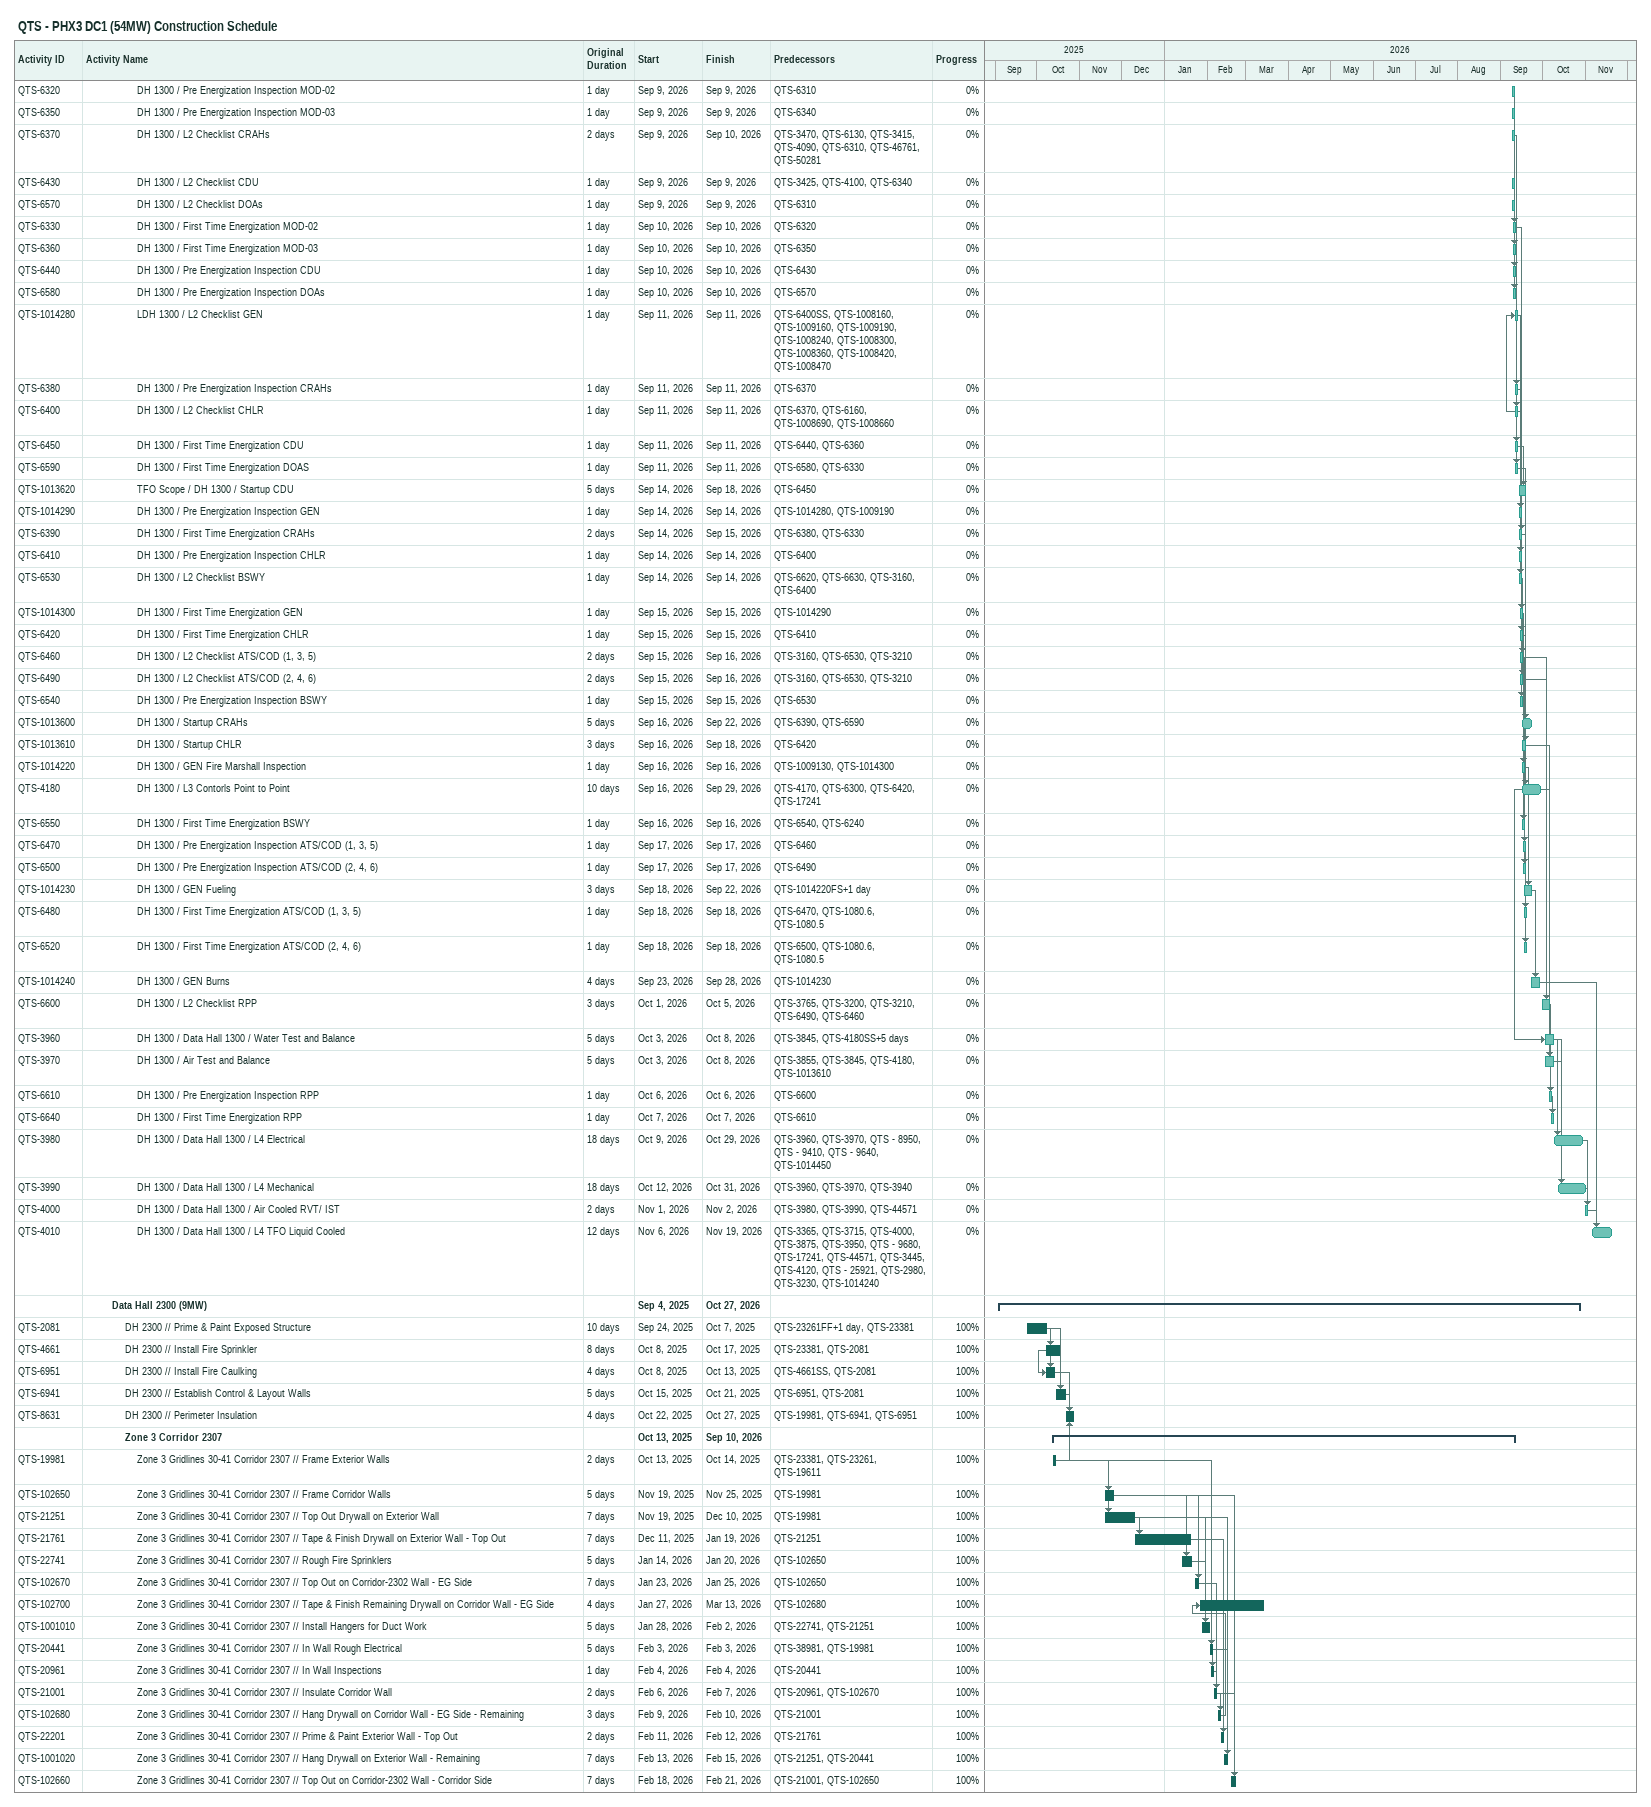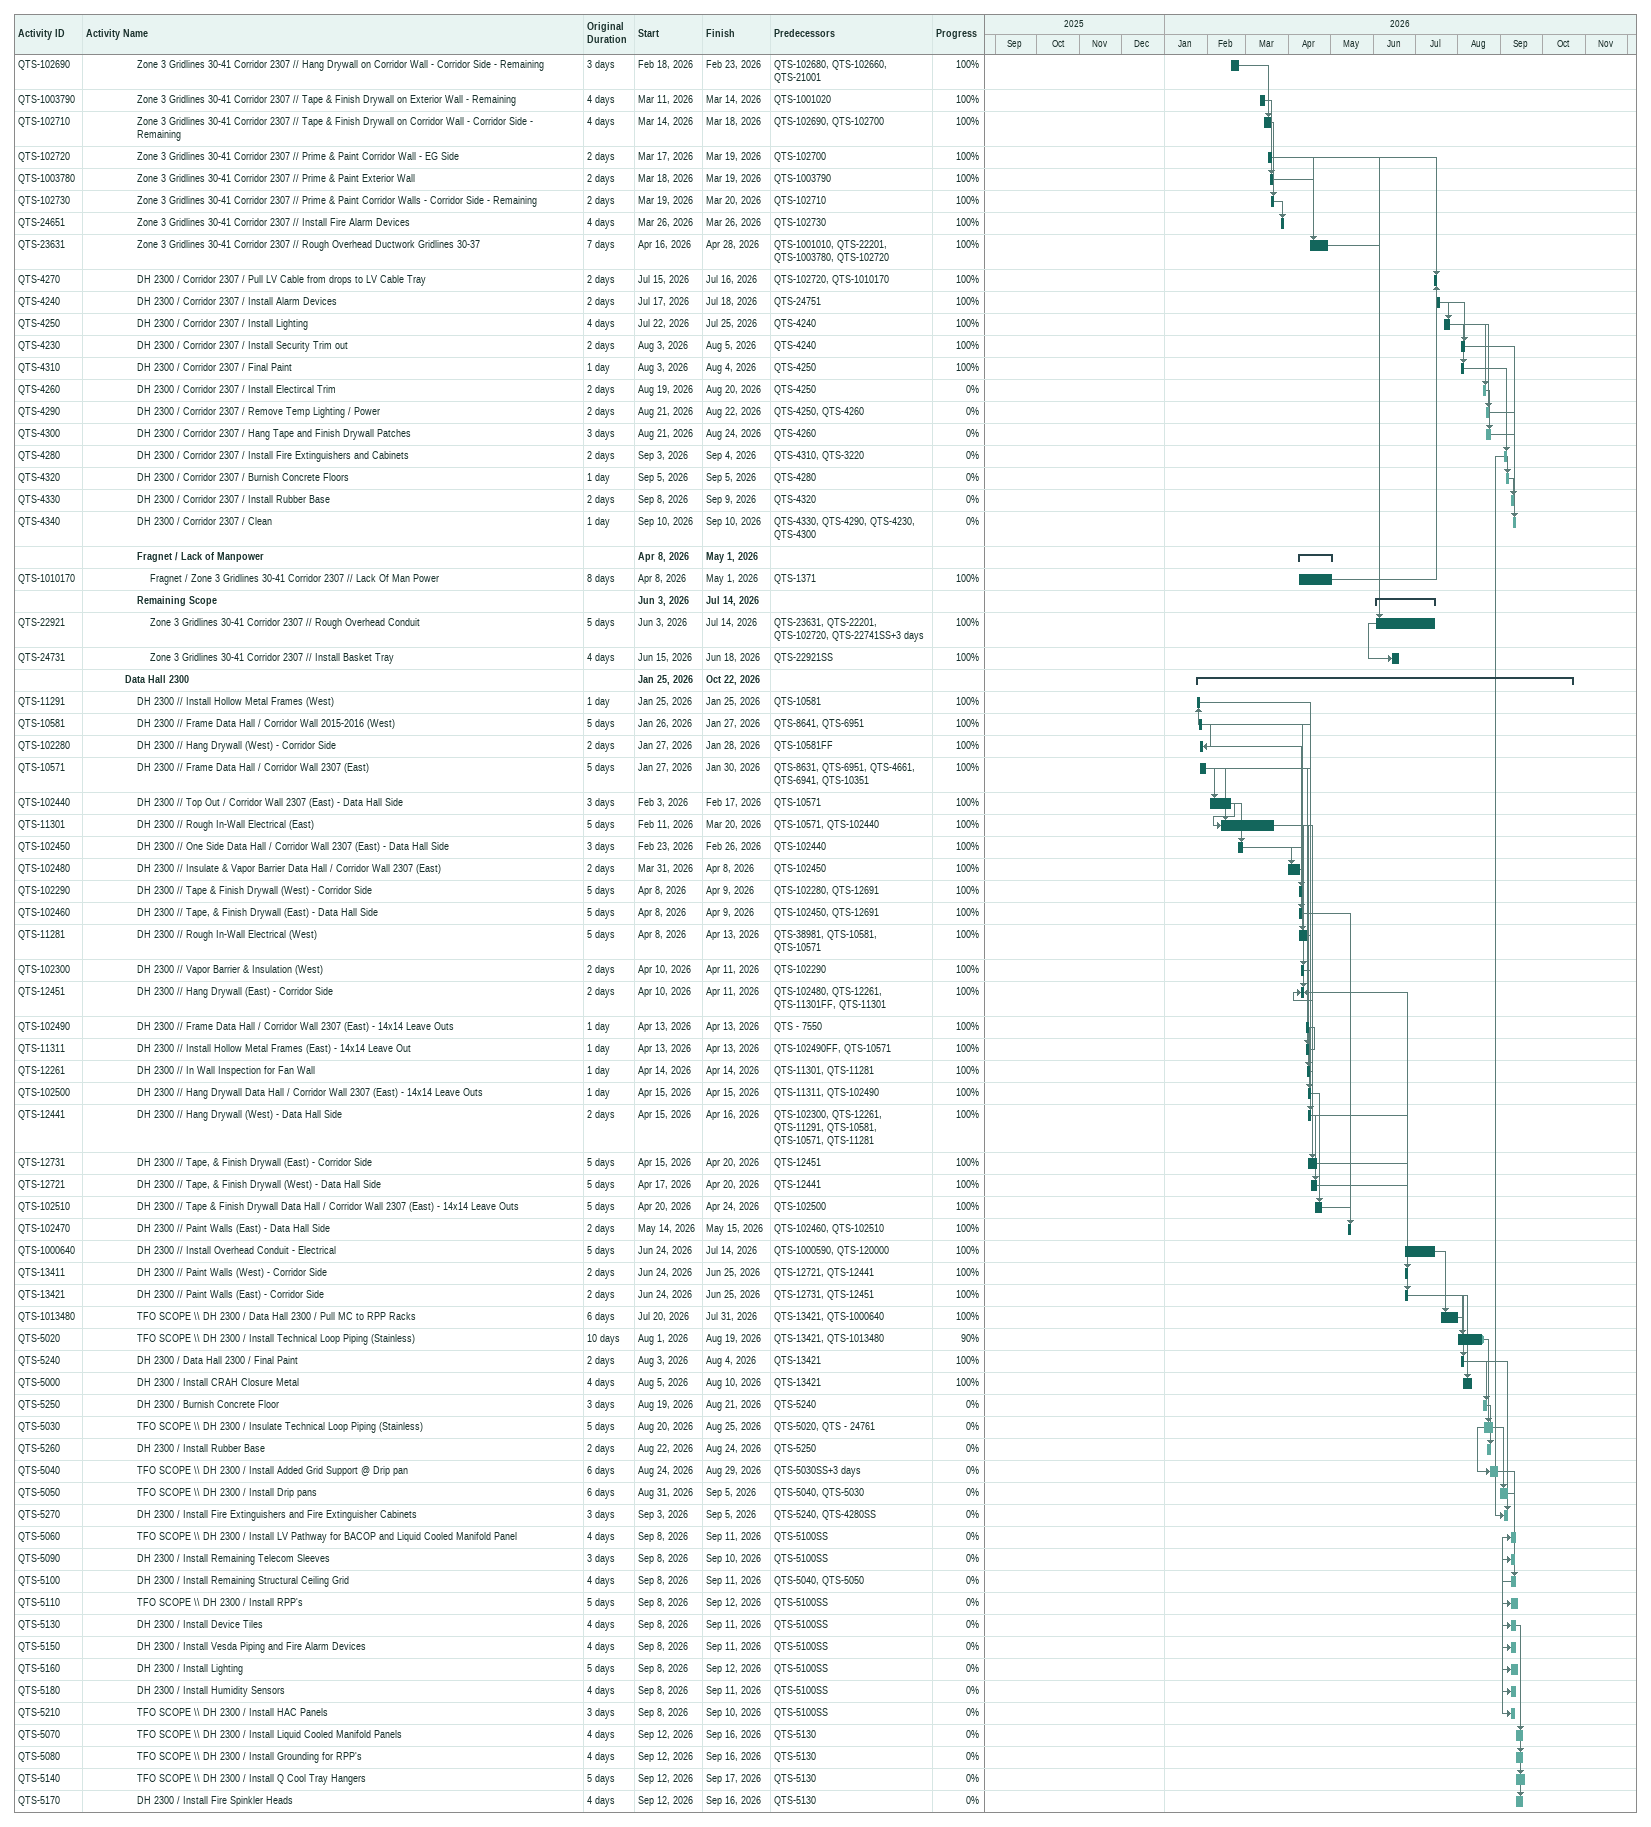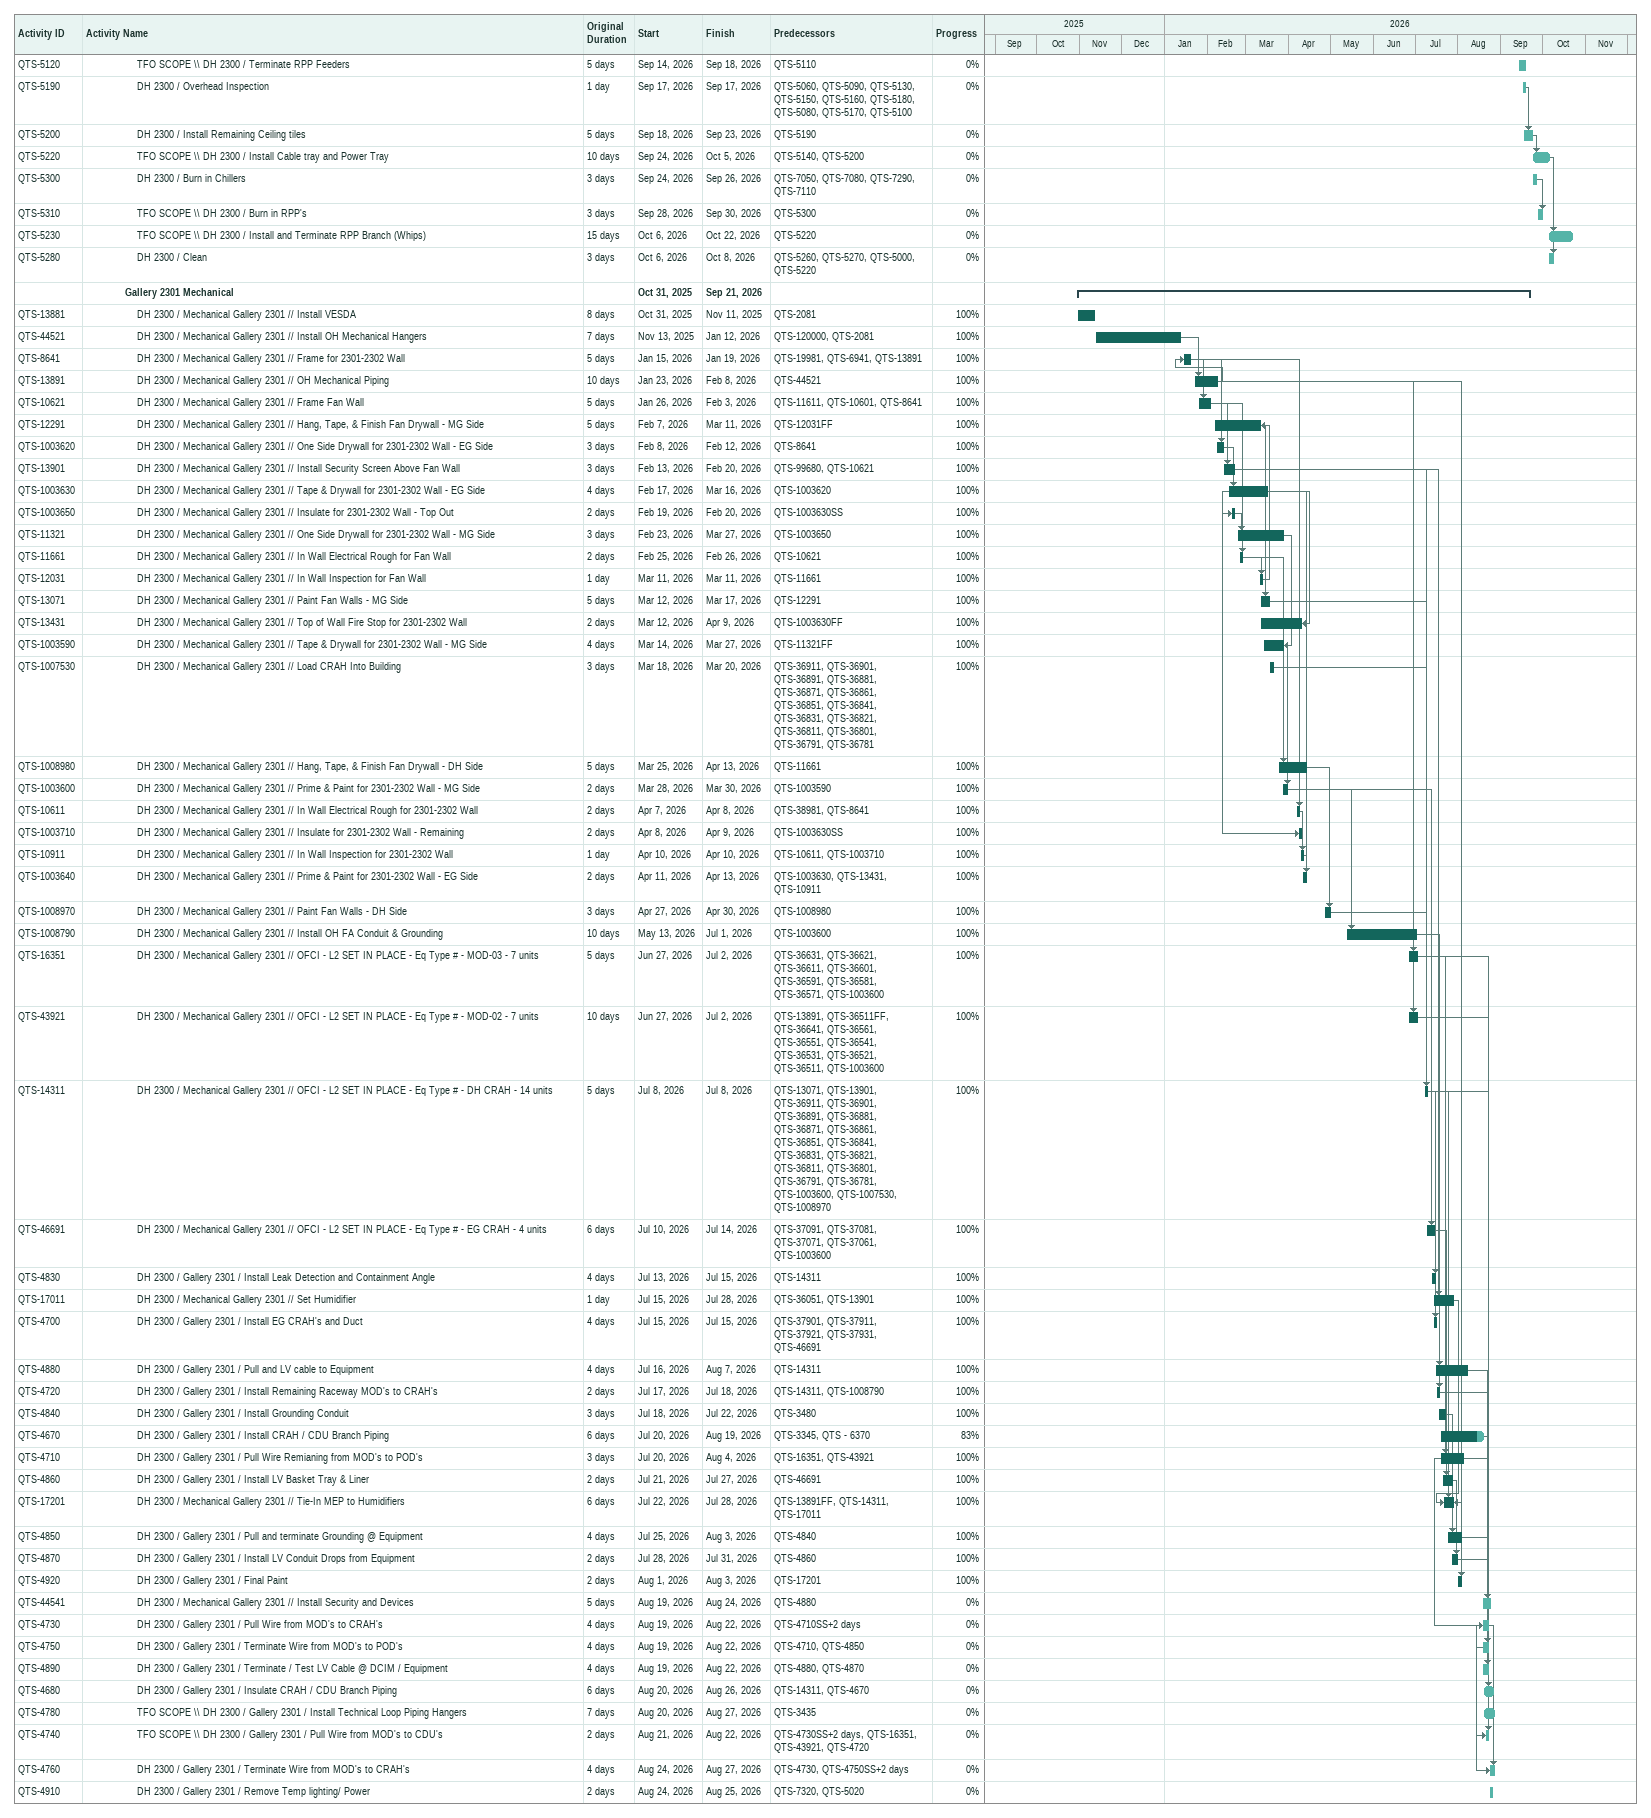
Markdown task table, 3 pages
QTS - PHX3 DC1 (54MW) Construction Schedule

| ID | Level | Task | Original duration | Start | Finish | Predecessors | % complete |
|---|---|---|---|---|---|---|---|
| QTS-6320 | 5 | DH 1300 / Pre Energization Inspection MOD-02 | 1d | 2026-09-09 | 2026-09-09 | QTS-6310 | 0 |
| QTS-6350 | 5 | DH 1300 / Pre Energization Inspection MOD-03 | 1d | 2026-09-09 | 2026-09-09 | QTS-6340 | 0 |
| QTS-6370 | 5 | DH 1300 / L2 Checklist CRAHs | 2d | 2026-09-09 | 2026-09-10 | QTS-3470, QTS-6130, QTS-3415, QTS-4090, QTS-6310, QTS-46761, QTS-50281 | 0 |
| QTS-6430 | 5 | DH 1300 / L2 Checklist CDU | 1d | 2026-09-09 | 2026-09-09 | QTS-3425, QTS-4100, QTS-6340 | 0 |
| QTS-6570 | 5 | DH 1300 / L2 Checklist DOAs | 1d | 2026-09-09 | 2026-09-09 | QTS-6310 | 0 |
| QTS-6330 | 5 | DH 1300 / First Time Energization MOD-02 | 1d | 2026-09-10 | 2026-09-10 | QTS-6320 | 0 |
| QTS-6360 | 5 | DH 1300 / First Time Energization MOD-03 | 1d | 2026-09-10 | 2026-09-10 | QTS-6350 | 0 |
| QTS-6440 | 5 | DH 1300 / Pre Energization Inspection CDU | 1d | 2026-09-10 | 2026-09-10 | QTS-6430 | 0 |
| QTS-6580 | 5 | DH 1300 / Pre Energization Inspection DOAs | 1d | 2026-09-10 | 2026-09-10 | QTS-6570 | 0 |
| QTS-1014280 | 5 | LDH 1300 / L2 Checklist GEN | 1d | 2026-09-11 | 2026-09-11 | QTS-6400SS, QTS-1008160, QTS-1009160, QTS-1009190, QTS-1008240, QTS-1008300, QTS-1008360, QTS-1008420, QTS-1008470 | 0 |
| QTS-6380 | 5 | DH 1300 / Pre Energization Inspection CRAHs | 1d | 2026-09-11 | 2026-09-11 | QTS-6370 | 0 |
| QTS-6400 | 5 | DH 1300 / L2 Checklist CHLR | 1d | 2026-09-11 | 2026-09-11 | QTS-6370, QTS-6160, QTS-1008690, QTS-1008660 | 0 |
| QTS-6450 | 5 | DH 1300 / First Time Energization CDU | 1d | 2026-09-11 | 2026-09-11 | QTS-6440, QTS-6360 | 0 |
| QTS-6590 | 5 | DH 1300 / First Time Energization DOAS | 1d | 2026-09-11 | 2026-09-11 | QTS-6580, QTS-6330 | 0 |
| QTS-1013620 | 5 | TFO Scope / DH 1300 / Startup CDU | 5d | 2026-09-14 | 2026-09-18 | QTS-6450 | 0 |
| QTS-1014290 | 5 | DH 1300 / Pre Energization Inspection GEN | 1d | 2026-09-14 | 2026-09-14 | QTS-1014280, QTS-1009190 | 0 |
| QTS-6390 | 5 | DH 1300 / First Time Energization CRAHs | 2d | 2026-09-14 | 2026-09-15 | QTS-6380, QTS-6330 | 0 |
| QTS-6410 | 5 | DH 1300 / Pre Energization Inspection CHLR | 1d | 2026-09-14 | 2026-09-14 | QTS-6400 | 0 |
| QTS-6530 | 5 | DH 1300 / L2 Checklist BSWY | 1d | 2026-09-14 | 2026-09-14 | QTS-6620, QTS-6630, QTS-3160, QTS-6400 | 0 |
| QTS-1014300 | 5 | DH 1300 / First Time Energization GEN | 1d | 2026-09-15 | 2026-09-15 | QTS-1014290 | 0 |
| QTS-6420 | 5 | DH 1300 / First Time Energization CHLR | 1d | 2026-09-15 | 2026-09-15 | QTS-6410 | 0 |
| QTS-6460 | 5 | DH 1300 / L2 Checklist ATS/COD (1, 3, 5) | 2d | 2026-09-15 | 2026-09-16 | QTS-3160, QTS-6530, QTS-3210 | 0 |
| QTS-6490 | 5 | DH 1300 / L2 Checklist ATS/COD (2, 4, 6) | 2d | 2026-09-15 | 2026-09-16 | QTS-3160, QTS-6530, QTS-3210 | 0 |
| QTS-6540 | 5 | DH 1300 / Pre Energization Inspection BSWY | 1d | 2026-09-15 | 2026-09-15 | QTS-6530 | 0 |
| QTS-1013600 | 5 | DH 1300 / Startup CRAHs | 5d | 2026-09-16 | 2026-09-22 | QTS-6390, QTS-6590 | 0 |
| QTS-1013610 | 5 | DH 1300 / Startup CHLR | 3d | 2026-09-16 | 2026-09-18 | QTS-6420 | 0 |
| QTS-1014220 | 5 | DH 1300 / GEN Fire Marshall Inspection | 1d | 2026-09-16 | 2026-09-16 | QTS-1009130, QTS-1014300 | 0 |
| QTS-4180 | 5 | DH 1300 / L3 Contorls Point to Point | 10d | 2026-09-16 | 2026-09-29 | QTS-4170, QTS-6300, QTS-6420, QTS-17241 | 0 |
| QTS-6550 | 5 | DH 1300 / First Time Energization BSWY | 1d | 2026-09-16 | 2026-09-16 | QTS-6540, QTS-6240 | 0 |
| QTS-6470 | 5 | DH 1300 / Pre Energization Inspection ATS/COD (1, 3, 5) | 1d | 2026-09-17 | 2026-09-17 | QTS-6460 | 0 |
| QTS-6500 | 5 | DH 1300 / Pre Energization Inspection ATS/COD (2, 4, 6) | 1d | 2026-09-17 | 2026-09-17 | QTS-6490 | 0 |
| QTS-1014230 | 5 | DH 1300 / GEN Fueling | 3d | 2026-09-18 | 2026-09-22 | QTS-1014220FS+1d | 0 |
| QTS-6480 | 5 | DH 1300 / First Time Energization ATS/COD (1, 3, 5) | 1d | 2026-09-18 | 2026-09-18 | QTS-6470, QTS-1080.6, QTS-1080.5 | 0 |
| QTS-6520 | 5 | DH 1300 / First Time Energization ATS/COD (2, 4, 6) | 1d | 2026-09-18 | 2026-09-18 | QTS-6500, QTS-1080.6, QTS-1080.5 | 0 |
| QTS-1014240 | 5 | DH 1300 / GEN Burns | 4d | 2026-09-23 | 2026-09-28 | QTS-1014230 | 0 |
| QTS-6600 | 5 | DH 1300 / L2 Checklist RPP | 3d | 2026-10-01 | 2026-10-05 | QTS-3765, QTS-3200, QTS-3210, QTS-6490, QTS-6460 | 0 |
| QTS-3960 | 5 | DH 1300 / Data Hall 1300 / Water Test and Balance | 5d | 2026-10-03 | 2026-10-08 | QTS-3845, QTS-4180SS+5d | 0 |
| QTS-3970 | 5 | DH 1300 / Air Test and Balance | 5d | 2026-10-03 | 2026-10-08 | QTS-3855, QTS-3845, QTS-4180, QTS-1013610 | 0 |
| QTS-6610 | 5 | DH 1300 / Pre Energization Inspection RPP | 1d | 2026-10-06 | 2026-10-06 | QTS-6600 | 0 |
| QTS-6640 | 5 | DH 1300 / First Time Energization RPP | 1d | 2026-10-07 | 2026-10-07 | QTS-6610 | 0 |
| QTS-3980 | 5 | DH 1300 / Data Hall 1300 / L4 Electrical | 18d | 2026-10-09 | 2026-10-29 | QTS-3960, QTS-3970, QTS - 8950, QTS - 9410, QTS - 9640, QTS-1014450 | 0 |
| QTS-3990 | 5 | DH 1300 / Data Hall 1300 / L4 Mechanical | 18d | 2026-10-12 | 2026-10-31 | QTS-3960, QTS-3970, QTS-3940 | 0 |
| QTS-4000 | 5 | DH 1300 / Data Hall 1300 / Air Cooled RVT/ IST | 2d | 2026-11-01 | 2026-11-02 | QTS-3980, QTS-3990, QTS-44571 | 0 |
| QTS-4010 | 5 | DH 1300 / Data Hall 1300 / L4 TFO Liquid Cooled | 12d | 2026-11-06 | 2026-11-19 | QTS-3365, QTS-3715, QTS-4000, QTS-3875, QTS-3950, QTS - 9680, QTS-17241, QTS-44571, QTS-3445, QTS-4120, QTS - 25921, QTS-2980, QTS-3230, QTS-1014240 | 0 |
|  | 3 | **Data Hall 2300 (9MW)** |  | 2025-09-04 | 2026-10-27 |  |  |
| QTS-2081 | 4 | DH 2300 // Prime & Paint Exposed Structure | 10d | 2025-09-24 | 2025-10-07 | QTS-23261FF+1d, QTS-23381 | 100 |
| QTS-4661 | 4 | DH 2300 // Install Fire Sprinkler | 8d | 2025-10-08 | 2025-10-17 | QTS-23381, QTS-2081 | 100 |
| QTS-6951 | 4 | DH 2300 // Install Fire Caulking | 4d | 2025-10-08 | 2025-10-13 | QTS-4661SS, QTS-2081 | 100 |
| QTS-6941 | 4 | DH 2300 // Establish Control & Layout Walls | 5d | 2025-10-15 | 2025-10-21 | QTS-6951, QTS-2081 | 100 |
| QTS-8631 | 4 | DH 2300 // Perimeter Insulation | 4d | 2025-10-22 | 2025-10-27 | QTS-19981, QTS-6941, QTS-6951 | 100 |
|  | 4 | **Zone 3 Corridor 2307** |  | 2025-10-13 | 2026-09-10 |  |  |
| QTS-19981 | 5 | Zone 3 Gridlines 30-41 Corridor 2307 // Frame Exterior Walls | 2d | 2025-10-13 | 2025-10-14 | QTS-23381, QTS-23261, QTS-19611 | 100 |
| QTS-102650 | 5 | Zone 3 Gridlines 30-41 Corridor 2307 // Frame Corridor Walls | 5d | 2025-11-19 | 2025-11-25 | QTS-19981 | 100 |
| QTS-21251 | 5 | Zone 3 Gridlines 30-41 Corridor 2307 // Top Out Drywall on Exterior Wall | 7d | 2025-11-19 | 2025-12-10 | QTS-19981 | 100 |
| QTS-21761 | 5 | Zone 3 Gridlines 30-41 Corridor 2307 // Tape & Finish Drywall on Exterior Wall - Top Out | 7d | 2025-12-11 | 2026-01-19 | QTS-21251 | 100 |
| QTS-22741 | 5 | Zone 3 Gridlines 30-41 Corridor 2307 // Rough Fire Sprinklers | 5d | 2026-01-14 | 2026-01-20 | QTS-102650 | 100 |
| QTS-102670 | 5 | Zone 3 Gridlines 30-41 Corridor 2307 // Top Out on Corridor-2302 Wall - EG Side | 7d | 2026-01-23 | 2026-01-25 | QTS-102650 | 100 |
| QTS-102700 | 5 | Zone 3 Gridlines 30-41 Corridor 2307 // Tape & Finish Remaining Drywall on Corridor Wall - EG Side | 4d | 2026-01-27 | 2026-03-13 | QTS-102680 | 100 |
| QTS-1001010 | 5 | Zone 3 Gridlines 30-41 Corridor 2307 // Install Hangers for Duct Work | 5d | 2026-01-28 | 2026-02-02 | QTS-22741, QTS-21251 | 100 |
| QTS-20441 | 5 | Zone 3 Gridlines 30-41 Corridor 2307 // In Wall Rough Electrical | 5d | 2026-02-03 | 2026-02-03 | QTS-38981, QTS-19981 | 100 |
| QTS-20961 | 5 | Zone 3 Gridlines 30-41 Corridor 2307 // In Wall Inspections | 1d | 2026-02-04 | 2026-02-04 | QTS-20441 | 100 |
| QTS-21001 | 5 | Zone 3 Gridlines 30-41 Corridor 2307 // Insulate Corridor Wall | 2d | 2026-02-06 | 2026-02-07 | QTS-20961, QTS-102670 | 100 |
| QTS-102680 | 5 | Zone 3 Gridlines 30-41 Corridor 2307 // Hang Drywall on Corridor Wall - EG Side - Remaining | 3d | 2026-02-09 | 2026-02-10 | QTS-21001 | 100 |
| QTS-22201 | 5 | Zone 3 Gridlines 30-41 Corridor 2307 // Prime & Paint Exterior Wall - Top Out | 2d | 2026-02-11 | 2026-02-12 | QTS-21761 | 100 |
| QTS-1001020 | 5 | Zone 3 Gridlines 30-41 Corridor 2307 // Hang Drywall on Exterior Wall - Remaining | 7d | 2026-02-13 | 2026-02-15 | QTS-21251, QTS-20441 | 100 |
| QTS-102660 | 5 | Zone 3 Gridlines 30-41 Corridor 2307 // Top Out on Corridor-2302 Wall - Corridor Side | 7d | 2026-02-18 | 2026-02-21 | QTS-21001, QTS-102650 | 100 |
| QTS-102690 | 5 | Zone 3 Gridlines 30-41 Corridor 2307 // Hang Drywall on Corridor Wall - Corridor Side - Remaining | 3d | 2026-02-18 | 2026-02-23 | QTS-102680, QTS-102660, QTS-21001 | 100 |
| QTS-1003790 | 5 | Zone 3 Gridlines 30-41 Corridor 2307 // Tape & Finish Drywall on Exterior Wall - Remaining | 4d | 2026-03-11 | 2026-03-14 | QTS-1001020 | 100 |
| QTS-102710 | 5 | Zone 3 Gridlines 30-41 Corridor 2307 // Tape & Finish Drywall on Corridor Wall - Corridor Side - Remaining | 4d | 2026-03-14 | 2026-03-18 | QTS-102690, QTS-102700 | 100 |
| QTS-102720 | 5 | Zone 3 Gridlines 30-41 Corridor 2307 // Prime & Paint Corridor Wall - EG Side | 2d | 2026-03-17 | 2026-03-19 | QTS-102700 | 100 |
| QTS-1003780 | 5 | Zone 3 Gridlines 30-41 Corridor 2307 // Prime & Paint Exterior Wall | 2d | 2026-03-18 | 2026-03-19 | QTS-1003790 | 100 |
| QTS-102730 | 5 | Zone 3 Gridlines 30-41 Corridor 2307 // Prime & Paint Corridor Walls - Corridor Side - Remaining | 2d | 2026-03-19 | 2026-03-20 | QTS-102710 | 100 |
| QTS-24651 | 5 | Zone 3 Gridlines 30-41 Corridor 2307 // Install Fire Alarm Devices | 4d | 2026-03-26 | 2026-03-26 | QTS-102730 | 100 |
| QTS-23631 | 5 | Zone 3 Gridlines 30-41 Corridor 2307 // Rough Overhead Ductwork Gridlines 30-37 | 7d | 2026-04-16 | 2026-04-28 | QTS-1001010, QTS-22201, QTS-1003780, QTS-102720 | 100 |
| QTS-4270 | 5 | DH 2300 / Corridor 2307 / Pull LV Cable from drops to LV Cable Tray | 2d | 2026-07-15 | 2026-07-16 | QTS-102720, QTS-1010170 | 100 |
| QTS-4240 | 5 | DH 2300 / Corridor 2307 / Install Alarm Devices | 2d | 2026-07-17 | 2026-07-18 | QTS-24751 | 100 |
| QTS-4250 | 5 | DH 2300 / Corridor 2307 / Install Lighting | 4d | 2026-07-22 | 2026-07-25 | QTS-4240 | 100 |
| QTS-4230 | 5 | DH 2300 / Corridor 2307 / Install Security Trim out | 2d | 2026-08-03 | 2026-08-05 | QTS-4240 | 100 |
| QTS-4310 | 5 | DH 2300 / Corridor 2307 / Final Paint | 1d | 2026-08-03 | 2026-08-04 | QTS-4250 | 100 |
| QTS-4260 | 5 | DH 2300 / Corridor 2307 / Install Electircal Trim | 2d | 2026-08-19 | 2026-08-20 | QTS-4250 | 0 |
| QTS-4290 | 5 | DH 2300 / Corridor 2307 / Remove Temp Lighting / Power | 2d | 2026-08-21 | 2026-08-22 | QTS-4250, QTS-4260 | 0 |
| QTS-4300 | 5 | DH 2300 / Corridor 2307 / Hang Tape and Finish Drywall Patches | 3d | 2026-08-21 | 2026-08-24 | QTS-4260 | 0 |
| QTS-4280 | 5 | DH 2300 / Corridor 2307 / Install Fire Extinguishers and Cabinets | 2d | 2026-09-03 | 2026-09-04 | QTS-4310, QTS-3220 | 0 |
| QTS-4320 | 5 | DH 2300 / Corridor 2307 / Burnish Concrete Floors | 1d | 2026-09-05 | 2026-09-05 | QTS-4280 | 0 |
| QTS-4330 | 5 | DH 2300 / Corridor 2307 / Install Rubber Base | 2d | 2026-09-08 | 2026-09-09 | QTS-4320 | 0 |
| QTS-4340 | 5 | DH 2300 / Corridor 2307 / Clean | 1d | 2026-09-10 | 2026-09-10 | QTS-4330, QTS-4290, QTS-4230, QTS-4300 | 0 |
|  | 5 | **Fragnet / Lack of Manpower** |  | 2026-04-08 | 2026-05-01 |  |  |
| QTS-1010170 | 6 | Fragnet / Zone 3 Gridlines 30-41 Corridor 2307 // Lack Of Man Power | 8d | 2026-04-08 | 2026-05-01 | QTS-1371 | 100 |
|  | 5 | **Remaining Scope** |  | 2026-06-03 | 2026-07-14 |  |  |
| QTS-22921 | 6 | Zone 3 Gridlines 30-41 Corridor 2307 // Rough Overhead Conduit | 5d | 2026-06-03 | 2026-07-14 | QTS-23631, QTS-22201, QTS-102720, QTS-22741SS+3d | 100 |
| QTS-24731 | 6 | Zone 3 Gridlines 30-41 Corridor 2307 // Install Basket Tray | 4d | 2026-06-15 | 2026-06-18 | QTS-22921SS | 100 |
|  | 4 | **Data Hall 2300** |  | 2026-01-25 | 2026-10-22 |  |  |
| QTS-11291 | 5 | DH 2300 // Install Hollow Metal Frames (West) | 1d | 2026-01-25 | 2026-01-25 | QTS-10581 | 100 |
| QTS-10581 | 5 | DH 2300 // Frame Data Hall / Corridor Wall 2015-2016 (West) | 5d | 2026-01-26 | 2026-01-27 | QTS-8641, QTS-6951 | 100 |
| QTS-102280 | 5 | DH 2300 // Hang Drywall (West) - Corridor Side | 2d | 2026-01-27 | 2026-01-28 | QTS-10581FF | 100 |
| QTS-10571 | 5 | DH 2300 // Frame Data Hall / Corridor Wall 2307 (East) | 5d | 2026-01-27 | 2026-01-30 | QTS-8631, QTS-6951, QTS-4661, QTS-6941, QTS-10351 | 100 |
| QTS-102440 | 5 | DH 2300 // Top Out / Corridor Wall 2307 (East) - Data Hall Side | 3d | 2026-02-03 | 2026-02-17 | QTS-10571 | 100 |
| QTS-11301 | 5 | DH 2300 // Rough In-Wall Electrical (East) | 5d | 2026-02-11 | 2026-03-20 | QTS-10571, QTS-102440 | 100 |
| QTS-102450 | 5 | DH 2300 // One Side Data Hall / Corridor Wall 2307 (East) - Data Hall Side | 3d | 2026-02-23 | 2026-02-26 | QTS-102440 | 100 |
| QTS-102480 | 5 | DH 2300 // Insulate & Vapor Barrier Data Hall / Corridor Wall 2307 (East) | 2d | 2026-03-31 | 2026-04-08 | QTS-102450 | 100 |
| QTS-102290 | 5 | DH 2300 // Tape & Finish Drywall (West) - Corridor Side | 5d | 2026-04-08 | 2026-04-09 | QTS-102280, QTS-12691 | 100 |
| QTS-102460 | 5 | DH 2300 // Tape, & Finish Drywall (East) - Data Hall Side | 5d | 2026-04-08 | 2026-04-09 | QTS-102450, QTS-12691 | 100 |
| QTS-11281 | 5 | DH 2300 // Rough In-Wall Electrical (West) | 5d | 2026-04-08 | 2026-04-13 | QTS-38981, QTS-10581, QTS-10571 | 100 |
| QTS-102300 | 5 | DH 2300 // Vapor Barrier & Insulation (West) | 2d | 2026-04-10 | 2026-04-11 | QTS-102290 | 100 |
| QTS-12451 | 5 | DH 2300 // Hang Drywall (East) - Corridor Side | 2d | 2026-04-10 | 2026-04-11 | QTS-102480, QTS-12261, QTS-11301FF, QTS-11301 | 100 |
| QTS-102490 | 5 | DH 2300 // Frame Data Hall / Corridor Wall 2307 (East) - 14x14 Leave Outs | 1d | 2026-04-13 | 2026-04-13 | QTS - 7550 | 100 |
| QTS-11311 | 5 | DH 2300 // Install Hollow Metal Frames (East) - 14x14 Leave Out | 1d | 2026-04-13 | 2026-04-13 | QTS-102490FF, QTS-10571 | 100 |
| QTS-12261 | 5 | DH 2300 // In Wall Inspection for Fan Wall | 1d | 2026-04-14 | 2026-04-14 | QTS-11301, QTS-11281 | 100 |
| QTS-102500 | 5 | DH 2300 // Hang Drywall Data Hall / Corridor Wall 2307 (East) - 14x14 Leave Outs | 1d | 2026-04-15 | 2026-04-15 | QTS-11311, QTS-102490 | 100 |
| QTS-12441 | 5 | DH 2300 // Hang Drywall (West) - Data Hall Side | 2d | 2026-04-15 | 2026-04-16 | QTS-102300, QTS-12261, QTS-11291, QTS-10581, QTS-10571, QTS-11281 | 100 |
| QTS-12731 | 5 | DH 2300 // Tape, & Finish Drywall (East) - Corridor Side | 5d | 2026-04-15 | 2026-04-20 | QTS-12451 | 100 |
| QTS-12721 | 5 | DH 2300 // Tape, & Finish Drywall (West) - Data Hall Side | 5d | 2026-04-17 | 2026-04-20 | QTS-12441 | 100 |
| QTS-102510 | 5 | DH 2300 // Tape & Finish Drywall Data Hall / Corridor Wall 2307 (East) - 14x14 Leave Outs | 5d | 2026-04-20 | 2026-04-24 | QTS-102500 | 100 |
| QTS-102470 | 5 | DH 2300 // Paint Walls (East) - Data Hall Side | 2d | 2026-05-14 | 2026-05-15 | QTS-102460, QTS-102510 | 100 |
| QTS-1000640 | 5 | DH 2300 // Install Overhead Conduit - Electrical | 5d | 2026-06-24 | 2026-07-14 | QTS-1000590, QTS-120000 | 100 |
| QTS-13411 | 5 | DH 2300 // Paint Walls (West) - Corridor Side | 2d | 2026-06-24 | 2026-06-25 | QTS-12721, QTS-12441 | 100 |
| QTS-13421 | 5 | DH 2300 // Paint Walls (East) - Corridor Side | 2d | 2026-06-24 | 2026-06-25 | QTS-12731, QTS-12451 | 100 |
| QTS-1013480 | 5 | TFO SCOPE \\ DH 2300 / Data Hall 2300 / Pull MC to RPP Racks | 6d | 2026-07-20 | 2026-07-31 | QTS-13421, QTS-1000640 | 100 |
| QTS-5020 | 5 | TFO SCOPE \\ DH 2300 / Install Technical Loop Piping (Stainless) | 10d | 2026-08-01 | 2026-08-19 | QTS-13421, QTS-1013480 | 90 |
| QTS-5240 | 5 | DH 2300 / Data Hall 2300 / Final Paint | 2d | 2026-08-03 | 2026-08-04 | QTS-13421 | 100 |
| QTS-5000 | 5 | DH 2300 / Install CRAH Closure Metal | 4d | 2026-08-05 | 2026-08-10 | QTS-13421 | 100 |
| QTS-5250 | 5 | DH 2300 / Burnish Concrete Floor | 3d | 2026-08-19 | 2026-08-21 | QTS-5240 | 0 |
| QTS-5030 | 5 | TFO SCOPE \\ DH 2300 / Insulate Technical Loop Piping (Stainless) | 5d | 2026-08-20 | 2026-08-25 | QTS-5020, QTS - 24761 | 0 |
| QTS-5260 | 5 | DH 2300 / Install Rubber Base | 2d | 2026-08-22 | 2026-08-24 | QTS-5250 | 0 |
| QTS-5040 | 5 | TFO SCOPE \\ DH 2300 / Install Added Grid Support @ Drip pan | 6d | 2026-08-24 | 2026-08-29 | QTS-5030SS+3d | 0 |
| QTS-5050 | 5 | TFO SCOPE \\ DH 2300 / Install Drip pans | 6d | 2026-08-31 | 2026-09-05 | QTS-5040, QTS-5030 | 0 |
| QTS-5270 | 5 | DH 2300 / Install Fire Extinguishers and Fire Extinguisher Cabinets | 3d | 2026-09-03 | 2026-09-05 | QTS-5240, QTS-4280SS | 0 |
| QTS-5060 | 5 | TFO SCOPE \\ DH 2300 / Install LV Pathway for BACOP and Liquid Cooled Manifold Panel | 4d | 2026-09-08 | 2026-09-11 | QTS-5100SS | 0 |
| QTS-5090 | 5 | DH 2300 / Install Remaining Telecom Sleeves | 3d | 2026-09-08 | 2026-09-10 | QTS-5100SS | 0 |
| QTS-5100 | 5 | DH 2300 / Install Remaining Structural Ceiling Grid | 4d | 2026-09-08 | 2026-09-11 | QTS-5040, QTS-5050 | 0 |
| QTS-5110 | 5 | TFO SCOPE \\ DH 2300 / Install RPP's | 5d | 2026-09-08 | 2026-09-12 | QTS-5100SS | 0 |
| QTS-5130 | 5 | DH 2300 / Install Device Tiles | 4d | 2026-09-08 | 2026-09-11 | QTS-5100SS | 0 |
| QTS-5150 | 5 | DH 2300 / Install Vesda Piping and Fire Alarm Devices | 4d | 2026-09-08 | 2026-09-11 | QTS-5100SS | 0 |
| QTS-5160 | 5 | DH 2300 / Install Lighting | 5d | 2026-09-08 | 2026-09-12 | QTS-5100SS | 0 |
| QTS-5180 | 5 | DH 2300 / Install Humidity Sensors | 4d | 2026-09-08 | 2026-09-11 | QTS-5100SS | 0 |
| QTS-5210 | 5 | TFO SCOPE \\ DH 2300 / Install HAC Panels | 3d | 2026-09-08 | 2026-09-10 | QTS-5100SS | 0 |
| QTS-5070 | 5 | TFO SCOPE \\ DH 2300 / Install Liquid Cooled Manifold Panels | 4d | 2026-09-12 | 2026-09-16 | QTS-5130 | 0 |
| QTS-5080 | 5 | TFO SCOPE \\ DH 2300 / Install Grounding for RPP's | 4d | 2026-09-12 | 2026-09-16 | QTS-5130 | 0 |
| QTS-5140 | 5 | TFO SCOPE \\ DH 2300 / Install Q Cool Tray Hangers | 5d | 2026-09-12 | 2026-09-17 | QTS-5130 | 0 |
| QTS-5170 | 5 | DH 2300 / Install Fire Spinkler Heads | 4d | 2026-09-12 | 2026-09-16 | QTS-5130 | 0 |
| QTS-5120 | 5 | TFO SCOPE \\ DH 2300 / Terminate RPP Feeders | 5d | 2026-09-14 | 2026-09-18 | QTS-5110 | 0 |
| QTS-5190 | 5 | DH 2300 / Overhead Inspection | 1d | 2026-09-17 | 2026-09-17 | QTS-5060, QTS-5090, QTS-5130, QTS-5150, QTS-5160, QTS-5180, QTS-5080, QTS-5170, QTS-5100 | 0 |
| QTS-5200 | 5 | DH 2300 / Install Remaining Ceiling tiles | 5d | 2026-09-18 | 2026-09-23 | QTS-5190 | 0 |
| QTS-5220 | 5 | TFO SCOPE \\ DH 2300 / Install Cable tray and Power Tray | 10d | 2026-09-24 | 2026-10-05 | QTS-5140, QTS-5200 | 0 |
| QTS-5300 | 5 | DH 2300 / Burn in Chillers | 3d | 2026-09-24 | 2026-09-26 | QTS-7050, QTS-7080, QTS-7290, QTS-7110 | 0 |
| QTS-5310 | 5 | TFO SCOPE \\ DH 2300 / Burn in RPP's | 3d | 2026-09-28 | 2026-09-30 | QTS-5300 | 0 |
| QTS-5230 | 5 | TFO SCOPE \\ DH 2300 / Install and Terminate RPP Branch (Whips) | 15d | 2026-10-06 | 2026-10-22 | QTS-5220 | 0 |
| QTS-5280 | 5 | DH 2300 / Clean | 3d | 2026-10-06 | 2026-10-08 | QTS-5260, QTS-5270, QTS-5000, QTS-5220 | 0 |
|  | 4 | **Gallery 2301 Mechanical** |  | 2025-10-31 | 2026-09-21 |  |  |
| QTS-13881 | 5 | DH 2300 / Mechanical Gallery 2301 // Install VESDA | 8d | 2025-10-31 | 2025-11-11 | QTS-2081 | 100 |
| QTS-44521 | 5 | DH 2300 / Mechanical Gallery 2301 // Install OH Mechanical Hangers | 7d | 2025-11-13 | 2026-01-12 | QTS-120000, QTS-2081 | 100 |
| QTS-8641 | 5 | DH 2300 / Mechanical Gallery 2301 // Frame for 2301-2302 Wall | 5d | 2026-01-15 | 2026-01-19 | QTS-19981, QTS-6941, QTS-13891 | 100 |
| QTS-13891 | 5 | DH 2300 / Mechanical Gallery 2301 // OH Mechanical Piping | 10d | 2026-01-23 | 2026-02-08 | QTS-44521 | 100 |
| QTS-10621 | 5 | DH 2300 / Mechanical Gallery 2301 // Frame Fan Wall | 5d | 2026-01-26 | 2026-02-03 | QTS-11611, QTS-10601, QTS-8641 | 100 |
| QTS-12291 | 5 | DH 2300 / Mechanical Gallery 2301 // Hang, Tape, & Finish Fan Drywall - MG Side | 5d | 2026-02-07 | 2026-03-11 | QTS-12031FF | 100 |
| QTS-1003620 | 5 | DH 2300 / Mechanical Gallery 2301 // One Side Drywall for 2301-2302 Wall - EG Side | 3d | 2026-02-08 | 2026-02-12 | QTS-8641 | 100 |
| QTS-13901 | 5 | DH 2300 / Mechanical Gallery 2301 // Install Security Screen Above Fan Wall | 3d | 2026-02-13 | 2026-02-20 | QTS-99680, QTS-10621 | 100 |
| QTS-1003630 | 5 | DH 2300 / Mechanical Gallery 2301 // Tape & Drywall for 2301-2302 Wall - EG Side | 4d | 2026-02-17 | 2026-03-16 | QTS-1003620 | 100 |
| QTS-1003650 | 5 | DH 2300 / Mechanical Gallery 2301 // Insulate for 2301-2302 Wall - Top Out | 2d | 2026-02-19 | 2026-02-20 | QTS-1003630SS | 100 |
| QTS-11321 | 5 | DH 2300 / Mechanical Gallery 2301 // One Side Drywall for 2301-2302 Wall - MG Side | 3d | 2026-02-23 | 2026-03-27 | QTS-1003650 | 100 |
| QTS-11661 | 5 | DH 2300 / Mechanical Gallery 2301 // In Wall Electrical Rough for Fan Wall | 2d | 2026-02-25 | 2026-02-26 | QTS-10621 | 100 |
| QTS-12031 | 5 | DH 2300 / Mechanical Gallery 2301 // In Wall Inspection for Fan Wall | 1d | 2026-03-11 | 2026-03-11 | QTS-11661 | 100 |
| QTS-13071 | 5 | DH 2300 / Mechanical Gallery 2301 // Paint Fan Walls - MG Side | 5d | 2026-03-12 | 2026-03-17 | QTS-12291 | 100 |
| QTS-13431 | 5 | DH 2300 / Mechanical Gallery 2301 // Top of Wall Fire Stop for 2301-2302 Wall | 2d | 2026-03-12 | 2026-04-09 | QTS-1003630FF | 100 |
| QTS-1003590 | 5 | DH 2300 / Mechanical Gallery 2301 // Tape & Drywall for 2301-2302 Wall - MG Side | 4d | 2026-03-14 | 2026-03-27 | QTS-11321FF | 100 |
| QTS-1007530 | 5 | DH 2300 / Mechanical Gallery 2301 // Load CRAH Into Building | 3d | 2026-03-18 | 2026-03-20 | QTS-36911, QTS-36901, QTS-36891, QTS-36881, QTS-36871, QTS-36861, QTS-36851, QTS-36841, QTS-36831, QTS-36821, QTS-36811, QTS-36801, QTS-36791, QTS-36781 | 100 |
| QTS-1008980 | 5 | DH 2300 / Mechanical Gallery 2301 // Hang, Tape, & Finish Fan Drywall - DH Side | 5d | 2026-03-25 | 2026-04-13 | QTS-11661 | 100 |
| QTS-1003600 | 5 | DH 2300 / Mechanical Gallery 2301 // Prime & Paint for 2301-2302 Wall - MG Side | 2d | 2026-03-28 | 2026-03-30 | QTS-1003590 | 100 |
| QTS-10611 | 5 | DH 2300 / Mechanical Gallery 2301 // In Wall Electrical Rough for 2301-2302 Wall | 2d | 2026-04-07 | 2026-04-08 | QTS-38981, QTS-8641 | 100 |
| QTS-1003710 | 5 | DH 2300 / Mechanical Gallery 2301 // Insulate for 2301-2302 Wall - Remaining | 2d | 2026-04-08 | 2026-04-09 | QTS-1003630SS | 100 |
| QTS-10911 | 5 | DH 2300 / Mechanical Gallery 2301 // In Wall Inspection for 2301-2302 Wall | 1d | 2026-04-10 | 2026-04-10 | QTS-10611, QTS-1003710 | 100 |
| QTS-1003640 | 5 | DH 2300 / Mechanical Gallery 2301 // Prime & Paint for 2301-2302 Wall - EG Side | 2d | 2026-04-11 | 2026-04-13 | QTS-1003630, QTS-13431, QTS-10911 | 100 |
| QTS-1008970 | 5 | DH 2300 / Mechanical Gallery 2301 // Paint Fan Walls - DH Side | 3d | 2026-04-27 | 2026-04-30 | QTS-1008980 | 100 |
| QTS-1008790 | 5 | DH 2300 / Mechanical Gallery 2301 // Install OH FA Conduit & Grounding | 10d | 2026-05-13 | 2026-07-01 | QTS-1003600 | 100 |
| QTS-16351 | 5 | DH 2300 / Mechanical Gallery 2301 // OFCI - L2 SET IN PLACE - Eq Type # - MOD-03 - 7 units | 5d | 2026-06-27 | 2026-07-02 | QTS-36631, QTS-36621, QTS-36611, QTS-36601, QTS-36591, QTS-36581, QTS-36571, QTS-1003600 | 100 |
| QTS-43921 | 5 | DH 2300 / Mechanical Gallery 2301 // OFCI - L2 SET IN PLACE - Eq Type # - MOD-02 - 7 units | 10d | 2026-06-27 | 2026-07-02 | QTS-13891, QTS-36511FF, QTS-36641, QTS-36561, QTS-36551, QTS-36541, QTS-36531, QTS-36521, QTS-36511, QTS-1003600 | 100 |
| QTS-14311 | 5 | DH 2300 / Mechanical Gallery 2301 // OFCI - L2 SET IN PLACE - Eq Type # - DH CRAH - 14 units | 5d | 2026-07-08 | 2026-07-08 | QTS-13071, QTS-13901, QTS-36911, QTS-36901, QTS-36891, QTS-36881, QTS-36871, QTS-36861, QTS-36851, QTS-36841, QTS-36831, QTS-36821, QTS-36811, QTS-36801, QTS-36791, QTS-36781, QTS-1003600, QTS-1007530, QTS-1008970 | 100 |
| QTS-46691 | 5 | DH 2300 / Mechanical Gallery 2301 // OFCI - L2 SET IN PLACE - Eq Type # - EG CRAH - 4 units | 6d | 2026-07-10 | 2026-07-14 | QTS-37091, QTS-37081, QTS-37071, QTS-37061, QTS-1003600 | 100 |
| QTS-4830 | 5 | DH 2300 / Gallery 2301 / Install Leak Detection and Containment Angle | 4d | 2026-07-13 | 2026-07-15 | QTS-14311 | 100 |
| QTS-17011 | 5 | DH 2300 / Mechanical Gallery 2301 // Set Humidifier | 1d | 2026-07-15 | 2026-07-28 | QTS-36051, QTS-13901 | 100 |
| QTS-4700 | 5 | DH 2300 / Gallery 2301 / Install EG CRAH's and Duct | 4d | 2026-07-15 | 2026-07-15 | QTS-37901, QTS-37911, QTS-37921, QTS-37931, QTS-46691 | 100 |
| QTS-4880 | 5 | DH 2300 / Gallery 2301 / Pull and LV cable to Equipment | 4d | 2026-07-16 | 2026-08-07 | QTS-14311 | 100 |
| QTS-4720 | 5 | DH 2300 / Gallery 2301 / Install Remaining Raceway MOD's to CRAH's | 2d | 2026-07-17 | 2026-07-18 | QTS-14311, QTS-1008790 | 100 |
| QTS-4840 | 5 | DH 2300 / Gallery 2301 / Install Grounding Conduit | 3d | 2026-07-18 | 2026-07-22 | QTS-3480 | 100 |
| QTS-4670 | 5 | DH 2300 / Gallery 2301 / Install CRAH / CDU Branch Piping | 6d | 2026-07-20 | 2026-08-19 | QTS-3345, QTS - 6370 | 83 |
| QTS-4710 | 5 | DH 2300 / Gallery 2301 / Pull Wire Remianing from MOD's to POD's | 3d | 2026-07-20 | 2026-08-04 | QTS-16351, QTS-43921 | 100 |
| QTS-4860 | 5 | DH 2300 / Gallery 2301 / Install LV Basket Tray & Liner | 2d | 2026-07-21 | 2026-07-27 | QTS-46691 | 100 |
| QTS-17201 | 5 | DH 2300 / Mechanical Gallery 2301 // Tie-In MEP to Humidifiers | 6d | 2026-07-22 | 2026-07-28 | QTS-13891FF, QTS-14311, QTS-17011 | 100 |
| QTS-4850 | 5 | DH 2300 / Gallery 2301 / Pull and terminate Grounding @ Equipment | 4d | 2026-07-25 | 2026-08-03 | QTS-4840 | 100 |
| QTS-4870 | 5 | DH 2300 / Gallery 2301 / Install LV Conduit Drops from Equipment | 2d | 2026-07-28 | 2026-07-31 | QTS-4860 | 100 |
| QTS-4920 | 5 | DH 2300 / Gallery 2301 / Final Paint | 2d | 2026-08-01 | 2026-08-03 | QTS-17201 | 100 |
| QTS-44541 | 5 | DH 2300 / Mechanical Gallery 2301 // Install Security and Devices | 5d | 2026-08-19 | 2026-08-24 | QTS-4880 | 0 |
| QTS-4730 | 5 | DH 2300 / Gallery 2301 / Pull Wire from MOD's to CRAH's | 4d | 2026-08-19 | 2026-08-22 | QTS-4710SS+2d | 0 |
| QTS-4750 | 5 | DH 2300 / Gallery 2301 / Terminate Wire from MOD's to POD's | 4d | 2026-08-19 | 2026-08-22 | QTS-4710, QTS-4850 | 0 |
| QTS-4890 | 5 | DH 2300 / Gallery 2301 / Terminate / Test LV Cable @ DCIM / Equipment | 4d | 2026-08-19 | 2026-08-22 | QTS-4880, QTS-4870 | 0 |
| QTS-4680 | 5 | DH 2300 / Gallery 2301 / Insulate CRAH / CDU Branch Piping | 6d | 2026-08-20 | 2026-08-26 | QTS-14311, QTS-4670 | 0 |
| QTS-4780 | 5 | TFO SCOPE \\ DH 2300 / Gallery 2301 / Install Technical Loop Piping Hangers | 7d | 2026-08-20 | 2026-08-27 | QTS-3435 | 0 |
| QTS-4740 | 5 | TFO SCOPE \\ DH 2300 / Gallery 2301 / Pull Wire from MOD's to CDU's | 2d | 2026-08-21 | 2026-08-22 | QTS-4730SS+2d, QTS-16351, QTS-43921, QTS-4720 | 0 |
| QTS-4760 | 5 | DH 2300 / Gallery 2301 / Terminate Wire from MOD's to CRAH's | 4d | 2026-08-24 | 2026-08-27 | QTS-4730, QTS-4750SS+2d | 0 |
| QTS-4910 | 5 | DH 2300 / Gallery 2301 / Remove Temp lighting/ Power | 2d | 2026-08-24 | 2026-08-25 | QTS-7320, QTS-5020 | 0 |
